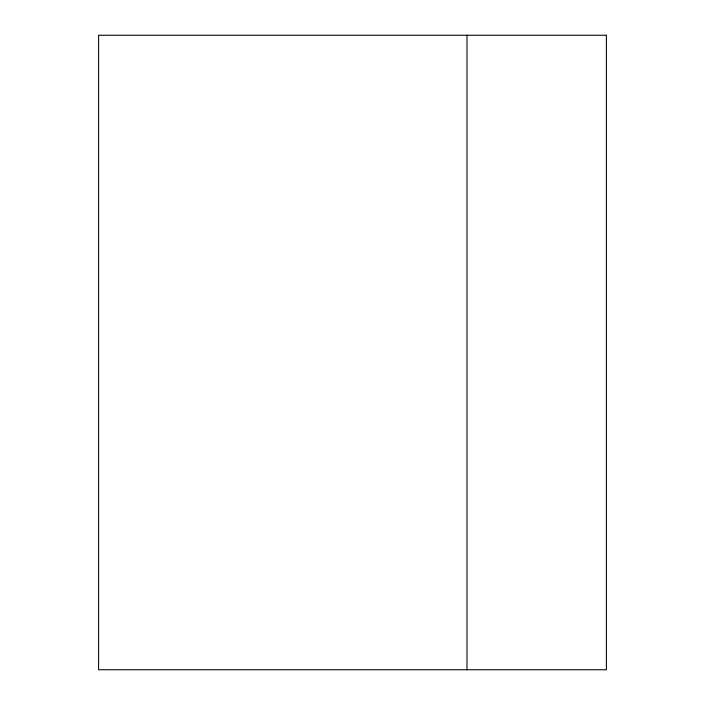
<?xml version="1.0" encoding="UTF-8"?>
<svg xmlns="http://www.w3.org/2000/svg" width="705" height="705" viewBox="0 0 705 705"><rect width="100%" height="100%" fill="white"/><g stroke="black" fill="none" stroke-linecap="round" stroke-linejoin="round"><path stroke-width="1.06" d="M467.001 35.25L467.001 669.75M606.397 35.25L98.603 35.25L98.603 669.75L606.397 669.75L606.397 35.25"/></g></svg>
